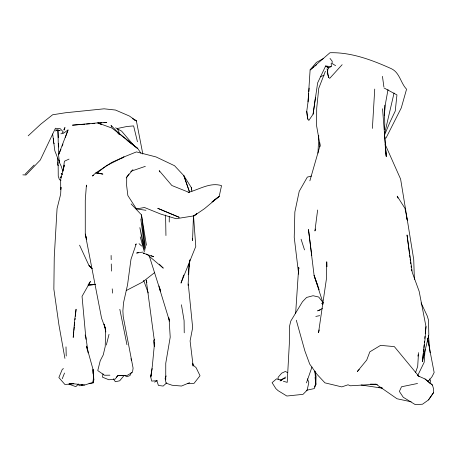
<?xml version="1.0" encoding="UTF-8"?>
<svg xmlns="http://www.w3.org/2000/svg" width="457" height="457" viewBox="0 0 457 457"><rect width="100%" height="100%" fill="white"/><g stroke="black" fill="none" stroke-linecap="round" stroke-linejoin="round"><path stroke-width="0.69" d="M165.742 379.921L165.76 363.269L170.21 337.169L169.101 318.986M53.509 138.442L53.48 142.55L54.172 143.692M93 373.529L93.034 369.456L86.527 346.058L87.213 349.496M169.233 222.062L169.29 216.544M278.113 379.384L278.142 377.248L281.672 373.18L285.362 371.45L287.721 372.718M417.532 383.486L401.52 386.759L399.378 391.438L403.234 397.259L415.259 404.611L422.497 404.217L428.506 399.921L433.459 392.769L433.533 388.741L432.442 385.062L429.751 382.829L425.016 378.973L417.972 375.82M104.15 324.116L105.647 329.189L105.23 346.475L103.242 354.918L100.232 360.727L97.764 370.581L104.47 375.243L109.909 375.18M57.576 158.076L57.336 164.691L58.222 165.623M317.986 153.152L318.763 135.421M188.055 285.397L189.324 263.552M372.392 128.406L374.734 89.086M418.538 352.638L417.687 366.485L415.584 372.444M384.446 129.651L384.783 124.384L384.326 105.099M307.687 119.3L306.756 111.274L308.035 101.877L310.114 69.91L316.375 62.438L323.585 58.45M295.633 313.422L298.712 267.299L299.049 268.676M425.061 349.502L424.193 362.27L417.624 375.705M409.495 253.989L407.021 234.967L412.288 272.509L419.155 291.326L425.975 326.566L424.993 339.305L422.445 361.516L428.82 334.97L428.523 320.317L427.335 316.164L421.057 302.86M308.035 101.877L308.704 93.599M308.875 91.531L309.149 88.087M189.449 262.135L189.575 260.719M188.227 274.691L189.261 263.426M146.868 282.706L146.223 280.01L154.592 342.402L152.341 365.971L150.747 376.911L151.655 381.098L157.288 380.664L154.586 382.132M73.783 331.793L73.206 337.437L74.588 320.98L76.073 309.229L75.359 316.284M73.925 330.382L74.285 326.858M74.428 325.447L74.714 322.631M74.999 319.809L75.142 318.398M423.291 353.13L422.445 361.516L422.748 358.682M423.433 351.73L423.713 348.937M423.856 347.537L424.142 344.744M424.353 342.641L424.49 341.248M424.776 338.448L424.987 336.352M425.267 333.559L425.975 326.566M319.923 146.828L319.809 142.721M384.183 115.353L385.771 101.968L388.027 89.521M71.075 383.354L69.67 383.389L84.859 384.971L92.92 382.36L93.462 377.933L93.034 369.456L93.845 379.613L93.382 382.863L90.189 383.697L89.052 383.195M60.998 187.393L60.655 194.225L57.056 208.575L54.252 257.251L53.863 289.121L58.942 324.938L64.923 358.391M63.112 171.135L64.397 161.241L69.024 159.11M317.621 210.014L314.919 231.002L315.644 229.048M189.072 266.38L189.992 259.639M306.756 111.274L307.567 118.22L308.823 120.471L313.096 114.176L315.387 97.832M103.014 373.855L102.534 377.214L108.897 379.761L115.204 379.087L117.746 375.671L122.933 375.42M61.027 187.421L60.724 189.512L60.65 179.698L64.26 165.097L63.957 167.188M313.096 114.176L317.644 82.86L325.635 66.008L331.434 66.659L331.182 63.346M152.175 368.519L150.747 376.911L151.427 374.163M417.881 356.129L418.144 354.735M384.771 132.981L394.065 93.005M327.183 73.274L327.829 70.555M319.203 329.931L318.529 332.667L326.481 278.507L326.755 261.781L326.983 266.745M429.883 383.377L430.574 380.618L429.437 378.927M106.327 345.024L109.023 334.341M309.863 180.823L320.077 145.412L316.61 125.892L316.701 108.389L318.752 88.321L325.401 71.223M64.231 130.056L64.974 127.492L63.729 129.885M306.441 382.886L311.994 367.022M92.92 382.36L93.845 379.613M183.714 275.04L181.006 283.089L195.779 246.42L193.477 215.327L192.551 240.519L192.506 238.377M62.221 146.091L62.946 144.075M65.368 137.357L68.03 129.971L63.449 133.284L60.855 133.815M327.623 70.138L328.589 67.51M62.272 378.716L64.523 373.043M68.03 129.971L58.559 154.792L59.439 162.601L61.204 166.222L62.769 170.952M131.296 372.455L130.011 375.54L126.966 376.745L124.23 375.357L119.688 380.795L115.353 381.732L113.382 378.882M384.508 135.141L389.598 122.956L395.248 111.051L396.944 94.925L384.074 87.984M166.177 375.928L165.12 378.419L166.085 383.166L172.095 385.251L181.503 386.039L189.604 382.68M60.941 149.273L58.559 154.792L57.913 129.942L55.303 130.942M314.49 386.942L315.833 384.457L316.073 376.162L314.776 371.575M154.535 339.208L153.449 340.951L154.317 346.429M428.506 399.921L433.459 392.769M126.206 177.916L128.845 174.088M88.881 283.643L90.446 281.501L82.043 296.359L85.973 339.288M428.106 381.618L432.031 376.699L434.15 372.529L427.581 338.426M132.964 169.604L126.715 177.253L126.658 185.748L127.846 195.527L136.466 208.946L145.943 210.283M135.398 244.878L136.255 243.838L130.976 259.296L127.554 284.757L123.516 302.768L122.887 310.886L123.213 316.592L133.096 368.136L132.496 372.278L126.766 375.648L117.746 375.671L116.358 377.311M342.144 64.694L329.726 78.347L328.543 77.33L327.589 73.777M359.236 369.547L357.334 371.49L366.725 360.036L369.839 351.839L380.59 345.366L394.34 346.612L419.138 376.648M25.129 174.22L34.132 165.023M314.942 385.314L315.833 384.457L314.947 371.067M78.581 384.017L75.799 386.668L68.807 384.074M28.185 135.826L40.707 124.218L52.629 114.776L65.494 112.759L104.099 108.817L115.49 110.04L129.371 116.015L136.397 120.939L142.835 154.049M166.788 382.806L163.155 386.074L158.436 385.445L156.757 380.498M82.403 384.537L81.38 385.371L82.58 384.668M313.97 66.871L310.114 69.91L329.965 52.738C351.29 52.138 372.141 60.067 391.329 68.681C399.806 72.652 400.566 82.974 406.564 89.206L401.275 107.915L386.062 137.94L385.234 138.02M315.073 66.002L316.724 64.7M154.58 272.623L142.464 282.129L126.201 290.566M213.162 201.069L219.194 196.373L221.536 185.633C209.934 181.995 198.949 189.741 188.05 192.431L189.147 192.437L171.849 185.502L159.196 170.621L159.767 171.889M211.911 202L219.194 196.373L204.502 208.678L193.979 215.858L176.088 218.714L160.675 214.053L144.475 207.501L136.466 208.946M62.169 132.884L63.34 132.039L60.261 128.703L55.44 128.24L40.279 160.047L25.998 174.985L22.85 174.854M98.901 171.798L97.067 172.883L95.753 172.963L92.331 175.991L93.651 175.482M120.916 158.745L123.973 156.928L136.437 151.913L156.02 156.928L174.545 165.725L183.857 175.688L191.432 187.758L191.917 191.152M280.804 380.001L285.899 376.991M330.839 66.751L328.566 68.002L325.635 66.008L328.092 67.179M282.797 379.55L279.992 380.892L283.357 378.859L285.288 378.379M61.358 176.745L60.13 177.305L61.352 176.939M322.374 308.549L317.609 310.869L320.208 309.937M63.529 368.685L62.346 369.199L58.862 377.545L64.963 384.537L73.891 383.652L69.493 384.069M320.311 76.787L324.07 75.205M130.725 171.358L145.332 166.342M138.602 252.447L136.62 253.064L142.784 252.07M311.377 176.048L307.327 177.11L299.215 191.334L294.851 212.025L294.228 237.377L298.672 274.154M88.064 285.739L95.256 284.283L88.744 284.677M306.23 390.341L314.267 388.581L315.833 384.457L315.524 381.629M315.81 316.421L319.677 315.65M84.568 385.034L79.769 385.794L77.787 384.423M79.432 124.624L72.429 125.172L97.724 122.893L106.755 122.499L103.95 122.722M80.838 124.515L85.036 124.19M86.442 124.081L89.943 123.807M92.046 123.647L94.845 123.43M98.346 123.156L101.848 122.882M88.092 284.717L94.256 284.294L95.622 284.625M187.896 383.594L194.042 383.343L200.017 375.728L196.099 367.645L193.305 365.246L192.688 363.212M382.138 387.816L380.018 387.833L361.127 384.988M144.303 253.115L143.047 253.092L153.632 256.771L151.147 255.652M370.438 384.103L376.105 384.228L377.362 384.685M55.845 129.828L60.17 130.725L57.913 129.942L58.279 137.751M411.146 401.789L397.036 398.767L376.105 384.228L350.45 385.794L348.034 384.788L341.796 386.896L324.927 382.852L316.918 374.237L309.72 364.092L304.899 350.999L296.302 320.22M378.716 387.365L382.172 388.13M281.541 380.047L276.502 378.87L272.092 382.658L275.868 388.616L278.147 390.695L286.859 396.025L303.002 394.351L307.121 390.209L308.823 382.629L307.458 378.773M283.42 381.275L287.213 382.372L289.327 343.761L289.384 326.881L290.783 321.088L302.46 301.751L306.601 297.444L313.074 295.725L318.7 297.027L323.487 303.122M132.45 118.729L134.409 119.5L136.397 120.939L134.432 120.105M323.025 303.985L321.779 303.448L322.928 304.076M101.488 124.595L97.724 122.893L112.045 128.109L137.774 148.559L140.893 153.129M60.998 180.424L59.433 179.675L58.245 176.179L58.142 162.206M117.203 128.777L121.585 131.096L134.341 146.069M115.627 127.794L117.026 128.571L126.915 126.492L133.621 125.904L137.443 141.779M62.243 174.208L61.135 173.551L62.318 174.294M335.598 65.654L332.028 63.477L332.222 61.278L330.005 58.405M91.291 267.356L89.041 265.666L79.575 245.175M117.946 133.438L119.077 134.301M127.012 140.35L137.774 148.559L117.432 131.953L110.931 125.292M425.016 378.973L432.442 385.062M146.64 254.041L163.269 268.145L159.299 264.14M139.048 243.678L141.67 246.06M92.091 268.482L89.041 265.666L92.063 268.642M131.096 203.913L141.464 214.853L146.457 245.289M111.268 125.892L111.936 127.097M130.891 358.722L131.679 360.493M398.007 198.075L397.184 196.127L404.976 208.398L407.347 220.154L413.739 259.645L414.379 279.364M406.524 218.206L407.347 220.154L400.612 179.093L385.08 144.172L385.342 146.88M85.105 335.038L85.91 336.969L88.115 352.918M117.369 128.303L119.717 134.141M105.647 329.189L101.574 318.226L85.27 234.07L85.276 200.32L86.413 185.062L86.567 186.456M143.647 280.375L148.239 292.954M317.946 286.253L314.102 275.497L308.475 229.511L311.771 255.692M319.18 289.847L314.102 275.497L322.939 302.648M189.312 191.529L183.857 175.688L189.604 192.083M301.077 239.211L304.516 249.899M149.439 256.463L160.453 291.332L160.001 288.561M192.574 364.04L193.151 366.097L190.095 340.968L192.66 327.64L188.278 284.008M140.248 236.88L144.309 251.801L139.871 227.597L144.926 250.15L140.796 218.932L145.543 248.351L141.464 214.853M86.55 238.891L85.27 234.07L86.624 239.519M104.07 324.299L105.841 331.948M168.77 317.632L169.473 321.082L159.373 288.059L159.065 285.968M119.825 309.298L126.943 344.727M427.563 339.048L428.655 345.229M327.058 68.767L328.543 77.33L328.463 75.908M181.435 304.785L184.091 320.591L184.234 332.81M382.452 76.336L383.903 86.961M409.683 255.4L409.958 257.514M410.14 258.919L410.415 261.033M410.597 262.444L410.78 263.855M411.054 265.968L411.243 267.379M411.517 269.493L411.7 270.898M52.652 133.981L54.829 150.77L59.439 162.601L59.341 160.476M315.067 377.385L315.37 380.218M112.216 288.858L112.645 293.114M428.443 335.678L430.088 352.73M385.468 148.234L386.245 156.363L382.555 108.76M154.592 342.402L154.712 343.761M384.543 134.455L386.245 156.363M428.563 380.664L428.666 382.035M191.592 189.878L191.432 187.758L191.477 189.901M58.542 143.435L58.707 146.983M66.002 346.88L66.231 356.032M111.114 255.429L111.194 259.702M111.28 263.969L111.417 271.087M165.588 215.036L165.942 235.549M196.784 213.693L193.979 215.858L196.807 213.682M106.555 165.651L97.067 172.883L102.899 174.094L95.753 172.963L111.805 162.401L123.973 156.928L106.555 165.651M179.127 217.269L157.854 208.369L179.127 217.269"/></g></svg>
